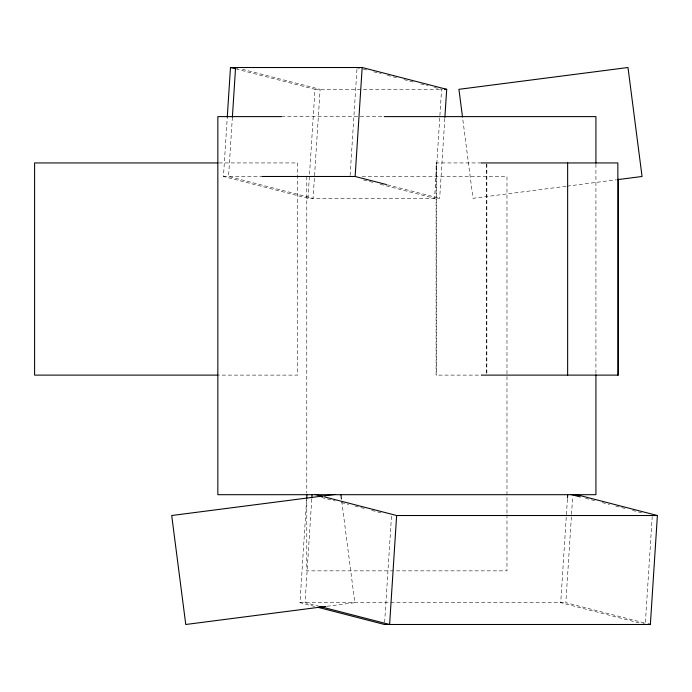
<?xml version="1.0" encoding="UTF-8"?>
<svg xmlns="http://www.w3.org/2000/svg" width="692" height="692" viewBox="0 0 692 692"><rect width="100%" height="100%" fill="white"/><g stroke="black" fill="none" stroke-linecap="round" stroke-linejoin="round"><path stroke-width="0.52" stroke-dasharray="3.46 2.59" d="M444.818 118.453L439.671 198.301L307.983 198.301L223.447 176.486L227.279 117.147M232.382 117.147L228.559 176.486L313.087 198.301L320.119 89.32L241.845 69.131M307.983 198.301L315.007 89.32L236.742 69.131M314.583 606.452L299.973 602.68L306.582 500.178M311.755 499.096L305.077 602.68L319.687 606.452M350.1 175.413L357.055 67.513M384.64 622.333L391.534 515.514M567.414 499.096L560.728 602.68L639.001 622.869M644.114 622.869L565.84 602.68L572.656 496.942M645.402 622.333L652.219 516.587M566.082 186.286L472.991 198.301L462.654 118.168M567.146 186.148L616.373 179.799M327.005 606.27L354.832 602.68L341.874 502.245M315.007 89.32L442.404 89.32M281.575 116.611L383.117 116.611M218.975 162.94L297.69 162.94L297.69 375.116L218.975 375.116M481.381 162.94L436.098 162.94L436.098 375.116L481.381 375.116M223.447 176.486L260.996 176.486M362.106 176.486L506.976 176.486L506.976 513.594M299.973 602.68L565.84 602.68M363.317 69.131L367.495 70.203M373.758 71.821L381.058 73.707M387.321 75.324L397.762 78.014M404.016 79.632L414.456 82.322M420.719 83.94L428.019 85.825M434.282 87.434L441.591 89.32L434.559 198.301L380.289 184.297M387.485 184.833L439.671 198.301M363.594 179.989L374.035 182.679M585.501 498.283L595.933 500.973M602.196 502.591L609.505 504.468M615.768 506.086L626.199 508.784M632.462 510.393L642.903 513.092M321.607 497.47L335.179 500.973M341.441 502.591L348.742 504.468M355.005 506.086L365.437 508.784M371.699 510.393L382.14 513.092M595.924 164.142L595.924 373.706M506.976 514.675L506.976 570.857L306.781 570.857L306.781 499.546M486.848 164.021L486.848 374.043M486.312 164.021L486.312 374.043M436.635 162.94L436.635 375.116M306.781 176.486L306.781 493.067"/><path stroke-width="1.04" d="M227.279 117.147L230.479 67.513L362.167 67.513L446.695 89.32L444.887 117.372M232.382 117.147L235.583 67.513L237.676 68.05M306.651 499.096L306.928 494.78M311.824 498.015L312.04 494.78M386.447 184.565L355.134 176.486L362.167 67.513M324.626 496.934L396.637 515.514L389.613 624.487L319.687 606.452M567.483 498.015L567.691 494.78M317.714 607.256L384.501 624.487L650.368 624.487L657.4 515.514L575.995 494.512M617.446 179.66L642.055 176.486L627.99 67.513L458.926 89.32L462.516 117.104M335.421 494.391L171.702 515.514L185.767 624.487L325.941 606.408M444.549 89.32L446.695 89.32M281.575 116.611L217.842 116.611L217.842 494.693L595.924 494.693L595.924 374.787M384.19 116.611L595.924 116.611L595.924 163.061M217.902 162.94L34.6 162.94L34.6 375.116L217.902 375.116M481.381 162.94L617.852 162.94L617.852 375.116M261.81 176.486L355.134 176.486M481.381 375.116L618.397 375.116L618.397 179.098M396.637 515.514L657.4 515.514M357.055 67.513L359.148 68.05M230.479 67.513L235.695 68.854M570.891 494.512L580.285 496.934M315.241 494.512L322.541 496.398M648.283 623.95L650.368 624.487M643.179 623.95L645.264 624.487M340.905 494.771L341.459 499.044M567.639 162.94L567.639 375.116"/></g></svg>
